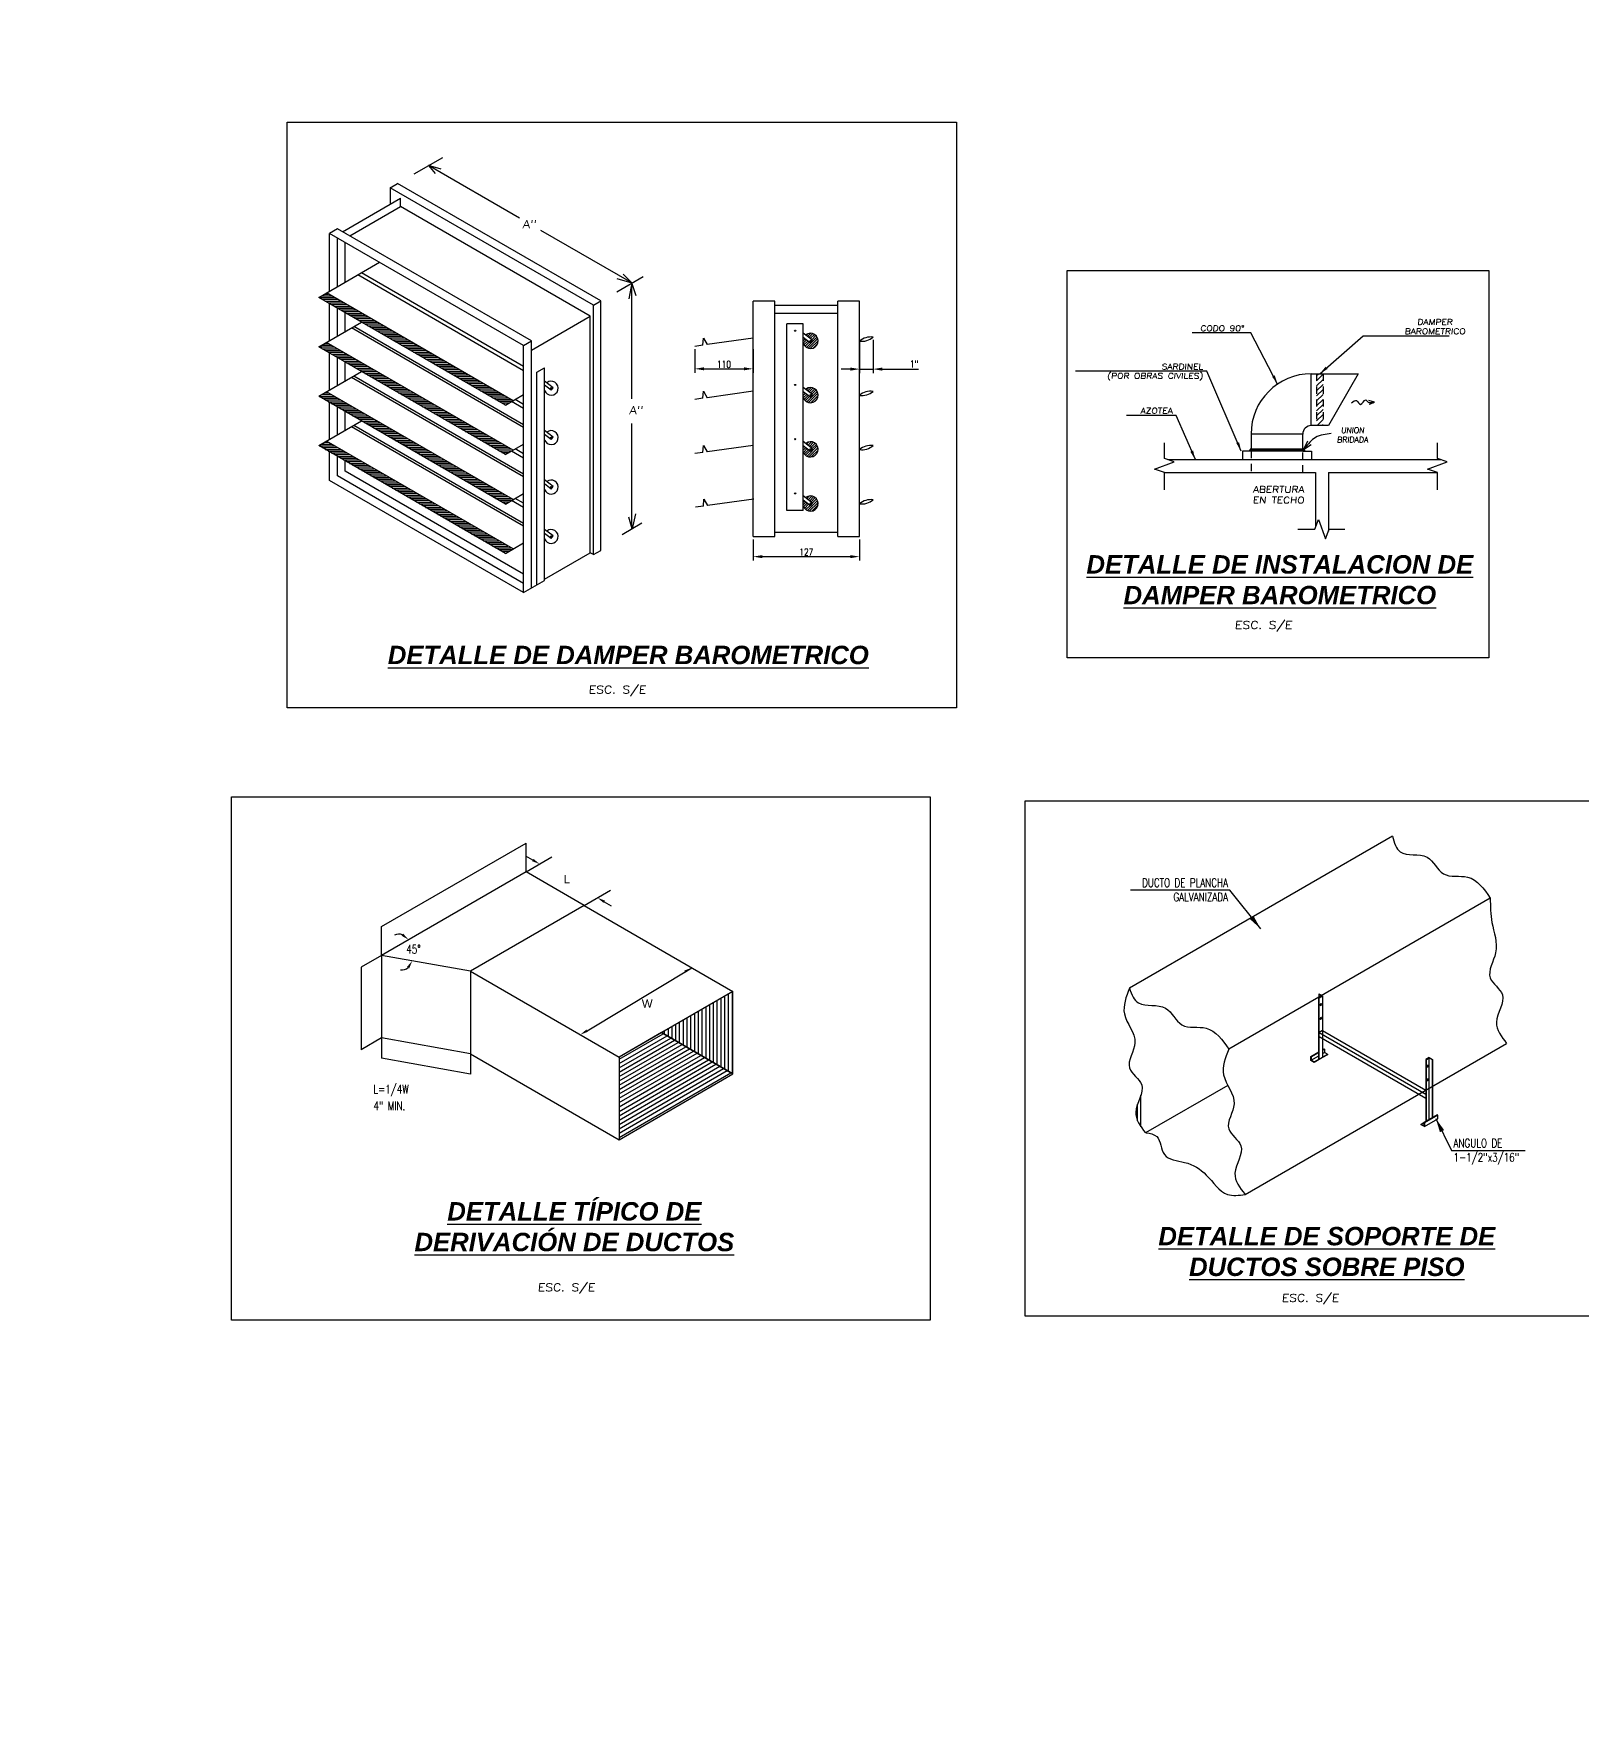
# Model space of a CAD drawing. Header units: millimetres. Extents: x 0 to 226526, y 0 to 8187996.
# Drawn here: x 226470.5 to 226497.71, y 8187900.96 to 8187930.46 of the extents above; entities that cross this region are included whole.
import ezdxf
from ezdxf import colors
from ezdxf.entities.mleader import LeaderData, LeaderLine
from ezdxf.math import Vec2, Vec3

# ---------------------------------------------------------------- set-up
doc = ezdxf.new("R2010")
doc.units = ezdxf.units.MM
doc.header["$PDMODE"] = 3
doc.linetypes.add('HIDDEN2', pattern=[0.1875, 0.125, -0.0625])
doc.layers.get('DEFPOINTS').update_dxf_attribs({"color": 250})
for name, color, linetype in [('L-01_CASCO-CONT', 252, 'Continuous'), ('L-03_EQUIP-ACCES', 160, 'Continuous'), ('L-04_EQ-MED-CONT', 191, 'Continuous'), ('L-05_EQ-MED-SEGM', 191, 'HIDDEN2'), ('L-06_EQ-FIN-CONT', 141, 'Continuous'), ('L12 Texto', 12, 'Continuous'), ('L3 Equipos y Ductos', 160, 'Continuous'), ('L4 Linea mediana', 191, 'Continuous'), ('L6 Linea fina', 141, 'Continuous'), ('TX-01_PRIMA', 12, 'Continuous'), ('TX-03_PRINC', 150, 'Continuous')]:
    doc.layers.add(name, color=color, linetype=linetype)
doc.styles.add('100-NOTAS', font='romans.shx', dxfattribs={"height": 0.2})
doc.styles.add('general', font='arial.ttf')
doc.styles.add('JNV ING', font='romans.shx', dxfattribs={"width": 0.75, "oblique": 8, "height": 0.15})
doc.styles.add('LEROY80', font='ROMANS.shx', dxfattribs={"oblique": 15})
doc.styles.add('M9_NUM-LAM', font='', dxfattribs={"height": 0.35})
doc.styles.add('P-R', font='romans.shx', dxfattribs={"width": 1.2, "oblique": 5, "height": 0.2})
doc.styles.add('ROMANS', font='romans.shx', dxfattribs={"width": 0.8})
doc.styles.get('M9_NUM-LAM').set_extended_font_data('Zurich UBlkEx BT')
doc.dimstyles.new('C_ARQ2', dxfattribs={"dimscale": 50, "dimtxt": 0.002, "dimasz": 0.002, "dimexe": 0.001, "dimexo": 0.0015, "dimgap": 0.0007, "dimtad": 1, "dimzin": 4, "dimdsep": 46, "dimtxsty": 'LEROY80', "dimcen": 0.0015, "dimclrd": 256, "dimclre": 256, "dimclrt": 256, "dimadec": 0, "dimazin": 0, "dimtfac": 1, "dimtix": 1, "dimtmove": 0, "dimatfit": 3, "dimfxl": 1, "dimtolj": 1, "dimtzin": 0, "dimarcsym": 0})
doc.dimstyles.new('FRANCISCO', dxfattribs={"dimtxt": 0.12, "dimasz": 0.16, "dimexe": 0.07, "dimexo": 0.05, "dimgap": 0.02, "dimtad": 1, "dimtxsty": 'ROMANS', "dimcen": 0.16, "dimclrd": 141, "dimclre": 141, "dimclrt": 12, "dimadec": 0, "dimazin": 0, "dimtfac": 1, "dimtmove": 0, "dimatfit": 3, "dimfxl": 0.18, "dimarcsym": 0})
doc.dimstyles.new('Proterm Peru', dxfattribs={"dimtxt": 0.12, "dimasz": 0.16, "dimexe": 0.1, "dimexo": 0.05, "dimgap": 0.1, "dimtad": 0, "dimtih": 1, "dimtoh": 1, "dimdec": 0, "dimlfac": 1000, "dimzin": 0, "dimdsep": 46, "dimtxsty": 'ROMANS', "dimcen": 2, "dimclrd": 141, "dimclre": 141, "dimclrt": 12, "dimadec": 0, "dimazin": 0, "dimtfac": 1, "dimtdec": 0, "dimtofl": 0, "dimtmove": 0, "dimatfit": 3, "dimfxl": 1, "dimtolj": 1, "dimtzin": 0, "dimarcsym": 0})

# ---------------------------------------------------------------- blocks, each defined once
blk = doc.blocks.new('*D12')
at = {"layer": 'DEFPOINTS', "color": 0, "ltscale": 0.01, "transparency": 16777216}
for p in [(226483.14, 8187921.627), (226485.01, 8187921.627), (226485.01, 8187921.275)]:
    blk.add_point(p, dxfattribs=at)
at = {"layer": 'L-06_EQ-FIN-CONT', "color": 141, "lineweight": -2, "ltscale": 0.01, "transparency": 16777216}
for p, q in [((226483.14, 8187921.577), (226483.14, 8187921.205)), ((226485.01, 8187921.577), (226485.01, 8187921.205)), ((226483.3, 8187921.275), (226484.85, 8187921.275))]:
    blk.add_line(p, q, dxfattribs=at)
at = {"layer": 'L-06_EQ-FIN-CONT', "color": 141, "ltscale": 0.01, "transparency": 16777216}
for points in [[(226483.3, 8187921.302), (226483.3, 8187921.249), (226483.14, 8187921.275)], [(226484.85, 8187921.302), (226484.85, 8187921.249), (226485.01, 8187921.275)]]:
    blk.add_solid(points, dxfattribs=at)
at = {"layer": 'L-06_EQ-FIN-CONT', "color": 12, "ltscale": 0.01, "transparency": 16777216, "insert": (226484.075, 8187921.355), "char_height": 0.12, "attachment_point": 5, "style": 'ROMANS'}
blk.add_mtext('127', dxfattribs=at)
blk = doc.blocks.new('*D13')
at = {"layer": 'DEFPOINTS', "color": 0, "ltscale": 1.5, "transparency": 16777216}
for p in [(226482.115, 8187924.968), (226483.14, 8187924.968), (226483.14, 8187924.573)]:
    blk.add_point(p, dxfattribs=at)
at = {"layer": 'TX-01_PRIMA', "color": 141, "lineweight": -2, "ltscale": 1.5, "transparency": 16777216}
for p, q in [((226482.115, 8187924.918), (226482.115, 8187924.503)), ((226483.14, 8187924.918), (226483.14, 8187924.503)), ((226482.275, 8187924.573), (226482.98, 8187924.573))]:
    blk.add_line(p, q, dxfattribs=at)
at = {"layer": 'TX-01_PRIMA', "color": 141, "ltscale": 1.5, "transparency": 16777216}
for points in [[(226482.275, 8187924.6), (226482.275, 8187924.547), (226482.115, 8187924.573)], [(226482.98, 8187924.6), (226482.98, 8187924.547), (226483.14, 8187924.573)]]:
    blk.add_solid(points, dxfattribs=at)
at = {"layer": 'TX-01_PRIMA', "color": 12, "ltscale": 1.5, "transparency": 16777216, "insert": (226482.628, 8187924.653), "char_height": 0.12, "attachment_point": 5, "style": 'ROMANS'}
blk.add_mtext('110', dxfattribs=at)
blk = doc.blocks.new('*D14')
at = {"layer": 'DEFPOINTS', "color": 0, "ltscale": 0.01, "transparency": 16777216}
for p in [(226485.01, 8187925.13), (226485.248, 8187925.13), (226485.01, 8187924.568)]:
    blk.add_point(p, dxfattribs=at)
at = {"layer": 'L-06_EQ-FIN-CONT', "color": 141, "lineweight": -2, "ltscale": 0.01, "transparency": 16777216}
for p, q in [((226485.01, 8187925.08), (226485.01, 8187924.498)), ((226485.248, 8187925.08), (226485.248, 8187924.498)), ((226484.85, 8187924.568), (226484.69, 8187924.568)), ((226485.01, 8187924.568), (226485.248, 8187924.568)), ((226485.408, 8187924.568), (226486.047, 8187924.568))]:
    blk.add_line(p, q, dxfattribs=at)
at = {"layer": 'L-06_EQ-FIN-CONT', "color": 141, "ltscale": 0.01, "transparency": 16777216}
for points in [[(226484.85, 8187924.595), (226484.85, 8187924.541), (226485.01, 8187924.568)], [(226485.408, 8187924.595), (226485.408, 8187924.541), (226485.248, 8187924.568)]]:
    blk.add_solid(points, dxfattribs=at)
at = {"layer": 'L-06_EQ-FIN-CONT', "color": 12, "ltscale": 0.01, "transparency": 16777216, "insert": (226485.968, 8187924.659), "char_height": 0.12, "attachment_point": 5, "style": 'ROMANS'}
blk.add_mtext('1"', dxfattribs=at)
blk = doc.blocks.new('FLECHA CURVA')
at = {"layer": 'L-06_EQ-FIN-CONT'}
for p, q in [((0.157, 0.148), (0.208, 0)), ((0.208, 0), (0.249, 0.171))]:
    blk.add_line(p, q, dxfattribs=at)
blk.add_spline([(0, 0.525), (0.175, 0.3), (0.208, 0.037), (0.208, 0)], degree=3, dxfattribs=at)
blk = doc.blocks.new('FLECHA PP')
at = {"layer": 'L-06_EQ-FIN-CONT'}
blk.add_line((0.036, 0), (0.067, 0.096), dxfattribs=at)
for points in [[(0.025, 0.4), (0.066, 0.314), (0, 0.246), (0.078, 0.153), (0.031, 0.095), (0.035, 0.06), (0.036, 0)], [(0.001, 0.091), (0.036, 0)]]:
    blk.add_spline(points, degree=3, dxfattribs=at)

msp = doc.modelspace()

# ---------------------------------------------------------------- hatches: boundary and pattern name
at = {"layer": 'L-06_EQ-FIN-CONT', "ltscale": 0.01}
h = msp.add_hatch(dxfattribs=at)
h.set_pattern_fill('LINE', color=256, scale=0.00972, style=0)
h.set_pattern_definition([(0, (226237.78738, 8187929.219495), (0, 0.030861), [])])
h.paths.add_polyline_path([(226475.8315, 8187925.7989), (226475.6459, 8187925.906), (226475.5107, 8187925.8279), (226475.8315, 8187925.6427)])
h.paths.add_polyline_path([(226475.9707, 8187925.7185), (226475.8315, 8187925.7989), (226475.8315, 8187925.6427), (226475.9707, 8187925.5623)])
h.paths.add_polyline_path([(226475.9707, 8187925.7185), (226475.9707, 8187925.5623), (226476.1099, 8187925.482), (226476.1099, 8187925.6382)])
h.paths.add_polyline_path([(226476.1099, 8187925.6382), (226476.1099, 8187925.482), (226478.7889, 8187923.9352), (226478.9241, 8187924.0133)])
h = msp.add_hatch(dxfattribs=at)
h.set_pattern_fill('ANSI31', color=256, scale=0.00972, style=0)
h.set_pattern_definition([(45, (226236.422887, 8187929.426186), (-0.0218220224, 0.0218220224), [])])
h.paths.add_polyline_path([(226484.0627, 8187925.1681), (226484.1846, 8187925.0737), (226484.1477, 8187925.0261), (226484.0258, 8187925.1205, 0.0204457), (226484.0216, 8187925.1104), (226484.0216, 8187925.0178, 3.131595)])
h.paths.add_polyline_path([(226484.0627, 8187924.2158), (226484.1846, 8187924.1214), (226484.1477, 8187924.0738), (226484.0258, 8187924.1683, 0.0204457), (226484.0216, 8187924.1581), (226484.0216, 8187924.0655, 3.131595)])
h.paths.add_polyline_path([(226484.0627, 8187923.2635), (226484.1846, 8187923.1691), (226484.1477, 8187923.1216), (226484.0258, 8187923.216, 0.0204457), (226484.0216, 8187923.2058), (226484.0216, 8187923.1132, 3.131595)])
h.paths.add_polyline_path([(226484.0627, 8187922.3113), (226484.1846, 8187922.2168), (226484.1477, 8187922.1693), (226484.0258, 8187922.2637, 0.0204457), (226484.0216, 8187922.2535), (226484.0216, 8187922.1609, 3.131595)])
h = msp.add_hatch(dxfattribs=at)
h.set_pattern_fill('LINE', color=256, scale=0.00972, style=0)
h.set_pattern_definition([(0, (226237.78738, 8187928.35148), (0, 0.030861), [])])
h.paths.add_polyline_path([(226475.8315, 8187924.9308), (226475.6459, 8187925.038), (226475.5107, 8187924.9599), (226475.8315, 8187924.7747)])
h.paths.add_polyline_path([(226475.9707, 8187924.8505), (226475.8315, 8187924.9308), (226475.8315, 8187924.7747), (226475.9707, 8187924.6943)])
h.paths.add_polyline_path([(226475.9707, 8187924.8505), (226475.9707, 8187924.6943), (226476.1099, 8187924.614), (226476.1099, 8187924.7701)])
h.paths.add_polyline_path([(226476.1099, 8187924.7701), (226476.1099, 8187924.614), (226478.7889, 8187923.0672), (226478.9241, 8187923.1453)])
at = {"layer": 'L-06_EQ-FIN-CONT'}
h = msp.add_hatch(dxfattribs=at)
h.set_pattern_fill('ANSI31', color=256, scale=0.5)
h.set_pattern_definition([(45, (225065.60918, 8185659.27712), (-0.0441941738, 0.0441941738), [])])
h.paths.add_polyline_path([(226493.0407, 8187924.4868), (226493.1527, 8187924.4868), (226493.1527, 8187923.5768), (226493.0407, 8187923.5768)])
at = {"layer": 'L-06_EQ-FIN-CONT', "ltscale": 0.01}
h = msp.add_hatch(dxfattribs=at)
h.set_pattern_fill('LINE', color=256, scale=0.00972, style=0)
h.set_pattern_definition([(0, (226237.78738, 8187927.483467), (0, 0.030861), [])])
h.paths.add_polyline_path([(226475.8315, 8187924.0628), (226475.6459, 8187924.17), (226475.5107, 8187924.0919), (226475.8315, 8187923.9066)])
h.paths.add_polyline_path([(226475.9707, 8187923.9825), (226475.8315, 8187924.0628), (226475.8315, 8187923.9066), (226475.9707, 8187923.8263)])
h.paths.add_polyline_path([(226475.9707, 8187923.9825), (226475.9707, 8187923.8263), (226476.1099, 8187923.7459), (226476.1099, 8187923.9021)])
h.paths.add_polyline_path([(226476.1099, 8187923.9021), (226476.1099, 8187923.7459), (226478.7889, 8187922.1992), (226478.9241, 8187922.2773)])
h = msp.add_hatch(dxfattribs=at)
h.set_pattern_fill('LINE', color=256, scale=0.00972, style=0)
h.set_pattern_definition([(0, (226237.78738, 8187926.615453), (0, 0.030861), [])])
h.paths.add_polyline_path([(226475.8315, 8187923.1948), (226475.6459, 8187923.302), (226475.5107, 8187923.2239), (226475.8315, 8187923.0386)])
h.paths.add_polyline_path([(226475.9707, 8187923.1145), (226475.8315, 8187923.1948), (226475.8315, 8187923.0386), (226475.9707, 8187922.9583)])
h.paths.add_polyline_path([(226475.9707, 8187923.1145), (226475.9707, 8187922.9583), (226476.1099, 8187922.8779), (226476.1099, 8187923.0341)])
h.paths.add_polyline_path([(226476.1099, 8187923.0341), (226476.1099, 8187922.8779), (226478.7889, 8187921.3312), (226478.9241, 8187921.4093)])
at = {"layer": 'L-06_EQ-FIN-CONT'}
h = msp.add_hatch(dxfattribs=at)
h.set_pattern_fill('LINE', color=256, scale=0.020825, angle=90, style=0)
h.set_pattern_definition([(90, (227494.658925, 8188646.7085), (-0.0661189073, 0), [])])
h.paths.add_polyline_path([(226482.7856, 8187913.641), (226481.5296, 8187912.9159), (226482.7856, 8187912.1907)])
h = msp.add_hatch(dxfattribs=at)
h.set_pattern_fill('LINE', color=256, scale=0.020825, angle=30, style=0)
h.set_pattern_definition([(30, (226469.824594, 8187846.26482), (-0.033059454, 0.057260653), [])])
h.paths.add_polyline_path([(226481.5296, 8187912.9159), (226480.7868, 8187912.487), (226480.7868, 8187911.0367), (226482.7856, 8187912.1907)])

# ---------------------------------------------------------------- linework, layer by layer
at = {"layer": 'L-01_CASCO-CONT', "ltscale": 0.02}
for p, q in [((226490.4267, 8187922.9785), (226495.223, 8187922.9785)), ((226490.3556, 8187922.7544), (226493.022, 8187922.7544)), ((226493.022, 8187922.7544), (226493.022, 8187921.7929)), ((226493.2461, 8187922.7544), (226493.2461, 8187921.7219)), ((226493.2461, 8187922.7544), (226495.152, 8187922.7544))]:
    msp.add_line(p, q, dxfattribs=at)
at = {"layer": 'L-03_EQUIP-ACCES', "ltscale": 0.01}
for p, q in [((226476.7639, 8187927.7527, 0), (226476.8912, 8187927.8262, 0)), ((226480.4619, 8187925.7646, 0), (226476.8912, 8187927.8262, 0)), ((226475.9282, 8187926.9799, 0), (226476.9473, 8187927.5682, 0)), ((226476.7639, 8187927.7527, 0), (226476.7639, 8187927.4624, 0)), ((226480.3346, 8187925.6911, 0), (226476.7639, 8187927.7527, 0)), ((226476.9473, 8187927.4212, 0), (226476.9473, 8187927.5682, 0)), ((226476.0555, 8187926.9064, 0), (226476.9473, 8187927.4212, 0)), ((226480.2785, 8187925.498, 0), (226476.9473, 8187927.4212, 0)), ((226475.8365, 8187927.0329, 0), (226475.6973, 8187926.9525, 0)), ((226475.6973, 8187925.9356, 0), (226475.6973, 8187926.9525, 0)), ((226479.1083, 8187924.9831, 0), (226475.6973, 8187926.9525, 0)), ((226479.2475, 8187925.0635, 0), (226475.8365, 8187927.0329, 0)), ((226475.8364, 8187926.016, 0), (226475.8364, 8187926.8721, 0)), ((226475.9756, 8187926.0963, 0), (226475.9756, 8187926.7918, 0)), ((226480.3346, 8187925.6911, 0), (226480.4619, 8187925.7646, 0)), ((226480.4619, 8187921.3837, 0), (226480.4619, 8187925.7646, 0)), ((226483.5199, 8187925.7597, 0), (226483.1403, 8187925.7597, 0)), ((226483.1403, 8187921.6268, 0), (226483.1403, 8187925.7597, 0)), ((226483.5199, 8187921.6268, 0), (226483.5199, 8187925.7597, 0)), ((226485.0096, 8187925.7597, 0), (226484.63, 8187925.7597, 0)), ((226484.63, 8187921.6268, 0), (226484.63, 8187925.7597, 0)), ((226485.0096, 8187921.6268, 0), (226485.0096, 8187925.7597, 0)), ((226475.6973, 8187925.0676, 0), (226475.6973, 8187925.7202, 0)), ((226475.8364, 8187925.148, 0), (226475.8364, 8187925.6398, 0)), ((226475.9756, 8187925.2283, 0), (226475.9756, 8187925.5595, 0)), ((226479.2475, 8187924.9028, 0), (226480.2785, 8187925.498, 0)), ((226480.2785, 8187921.3426, 0), (226480.2785, 8187925.498, 0)), ((226480.3346, 8187925.6774, 0), (226480.3346, 8187925.6911, 0)), ((226480.3346, 8187921.3102, 0), (226480.3346, 8187925.6911, 0)), ((226484.63, 8187925.6872, 0), (226483.5199, 8187925.6872, 0)), ((226484.63, 8187925.5431, 0), (226483.5199, 8187925.5431, 0)), ((226479.1083, 8187924.9831, 0), (226479.2475, 8187925.0635, 0)), ((226479.1083, 8187920.6431, 0), (226479.1083, 8187924.9831, 0)), ((226479.2475, 8187920.7234, 0), (226479.2475, 8187925.0635, 0)), ((226475.6973, 8187924.1996, 0), (226475.6973, 8187924.8522, 0)), ((226475.8364, 8187924.28, 0), (226475.8364, 8187924.7718, 0)), ((226475.9756, 8187924.3603, 0), (226475.9756, 8187924.6915, 0)), ((226475.6973, 8187923.3316, 0), (226475.6973, 8187923.9841, 0)), ((226475.8364, 8187923.4119, 0), (226475.8364, 8187923.9038, 0)), ((226475.9756, 8187923.4923, 0), (226475.9756, 8187923.8234, 0)), ((226475.6973, 8187922.6124, 0), (226475.6973, 8187923.1161, 0)), ((226475.8364, 8187922.6928, 0), (226475.8364, 8187923.0358, 0)), ((226475.9756, 8187922.7732, 0), (226475.9756, 8187922.9554, 0)), ((226479.1083, 8187920.6431, 0), (226475.6973, 8187922.6124, 0)), ((226479.1083, 8187920.8038, 0), (226475.8364, 8187922.6928, 0)), ((226479.1083, 8187920.9645, 0), (226475.9756, 8187922.7732, 0)), ((226483.1403, 8187921.6268, 0), (226483.5199, 8187921.6268, 0)), ((226484.63, 8187921.6993, 0), (226483.5199, 8187921.6993, 0)), ((226484.63, 8187921.6268, 0), (226485.0096, 8187921.6268, 0)), ((226479.4777, 8187920.8803, 0), (226480.2785, 8187921.3426, 0)), ((226480.3346, 8187921.3102, 0), (226480.2785, 8187921.3426, 0)), ((226480.3346, 8187921.3102, 0), (226480.4619, 8187921.3837, 0)), ((226479.1083, 8187920.6431, 0), (226479.4777, 8187920.8563, 0))]:
    msp.add_line(p, q, dxfattribs=at)
at = {"layer": 'L-03_EQUIP-ACCES'}
for p, q in [((226492.9473, 8187923.5768), (226492.9473, 8187924.4868)), ((226492.9473, 8187924.4868), (226493.7715, 8187924.4868)), ((226493.7715, 8187924.4868), (226493.2461, 8187923.5768)), ((226491.8878, 8187923.4274), (226491.8878, 8187923.1627)), ((226492.7978, 8187923.4274), (226491.8878, 8187923.4274)), ((226492.7978, 8187923.1627), (226492.7978, 8187923.4274)), ((226493.2461, 8187923.5768), (226492.9473, 8187923.5768))]:
    msp.add_line(p, q, dxfattribs=at)
for radius in [1.0594, 0.1494]:
    msp.add_arc((226492.9473, 8187923.4274), radius, 90, 180, dxfattribs=at)
at = {"layer": 'L-04_EQ-MED-CONT', "ltscale": 0.01}
for p, q in [((226475.5107, 8187925.8279, 0), (226476.5779, 8187926.4441, 0)), ((226478.7889, 8187923.9352, 0), (226475.5107, 8187925.8279, 0)), ((226475.5107, 8187924.9599, 0), (226476.2624, 8187925.3939, 0)), ((226484.0216, 8187925.3609, 0), (226483.7299, 8187925.3609, 0)), ((226483.7299, 8187922.0838, 0), (226483.7299, 8187925.3609, 0)), ((226484.0216, 8187922.0838, 0), (226484.0216, 8187925.3609, 0)), ((226478.7889, 8187923.0672, 0), (226475.5107, 8187924.9599, 0)), ((226479.3385, 8187924.5125, 0), (226479.4777, 8187924.5929, 0)), ((226479.4777, 8187920.8563, 0), (226479.4777, 8187924.5929, 0)), ((226475.5107, 8187924.0919, 0), (226476.2624, 8187924.5259, 0)), ((226479.3385, 8187920.776, 0), (226479.3385, 8187924.5125, 0)), ((226478.7889, 8187922.1992, 0), (226475.5107, 8187924.0919, 0)), ((226478.7889, 8187923.9352, 0), (226479.1083, 8187924.1197, 0)), ((226475.5107, 8187923.2239, 0), (226476.2624, 8187923.6579, 0)), ((226478.7889, 8187921.3312, 0), (226475.5107, 8187923.2239, 0)), ((226478.7889, 8187923.0672, 0), (226479.1083, 8187923.2517, 0)), ((226478.7889, 8187922.1992, 0), (226479.1083, 8187922.3836, 0)), ((226484.0216, 8187922.0838, 0), (226483.7299, 8187922.0838, 0)), ((226478.7889, 8187921.3312, 0), (226479.1083, 8187921.5156, 0))]:
    msp.add_line(p, q, dxfattribs=at)
at = {"layer": 'L-04_EQ-MED-CONT', "ltscale": 0.6}
for p, q in [((226491.8878, 8187923.1285), (226491.7378, 8187923.1285)), ((226491.7378, 8187923.1285), (226491.7378, 8187922.9785)), ((226492.7978, 8187923.1285), (226492.9478, 8187923.1285)), ((226492.9478, 8187923.1285), (226492.9478, 8187922.9785))]:
    msp.add_line(p, q, dxfattribs=at)
at = {"layer": 'L-04_EQ-MED-CONT'}
for points in [[(226474.9559, 8187928.9041), (226486.7136, 8187928.9041), (226486.7136, 8187918.6188), (226474.9559, 8187918.6188)], [(226488.6562, 8187926.3016), (226496.0663, 8187926.3016), (226496.0663, 8187919.4973), (226488.6562, 8187919.4973)]]:
    msp.add_lwpolyline(points, close=True, dxfattribs=at)
at = {"layer": 'L-05_EQ-MED-SEGM', "linetype": 'HIDDEN2'}
for p, q in [((226493.0407, 8187924.4868), (226493.0407, 8187923.5768)), ((226493.1527, 8187924.4868), (226493.1527, 8187923.5768))]:
    msp.add_line(p, q, dxfattribs=at)
at = {"layer": 'L-05_EQ-MED-SEGM'}
for p, q in [((226491.8878, 8187923.1285), (226491.8878, 8187922.7544)), ((226492.7978, 8187922.7544), (226492.7978, 8187923.1285))]:
    msp.add_line(p, q, dxfattribs=at)
at = {"layer": 'L-06_EQ-FIN-CONT', "ltscale": 0.01}
for p, q in [((226477.185, 8187927.9958, 0), (226477.689, 8187928.2868, 0)), ((226479.0385, 8187927.2201, 0), (226477.4399, 8187928.143, 0)), ((226477.4399, 8187928.143, 0), (226477.5563, 8187928.0048, 0)), ((226477.6605, 8187928.0776, 0), (226477.4399, 8187928.143, 0)), ((226481.0106, 8187926.0814, 0), (226479.4121, 8187927.0044, 0)), ((226479.1083, 8187924.5408, 0), (226476.1948, 8187926.2229, 0)), ((226479.1083, 8187924.6146, 0), (226476.2587, 8187926.2598, 0)), ((226480.7431, 8187925.927, 0), (226481.2072, 8187926.1949, 0)), ((226480.7435, 8187926.1612, 0), (226481.0106, 8187926.0814, 0)), ((226481.0106, 8187926.0814, 0), (226480.8568, 8187926.2369, 0)), ((226481.0106, 8187926.0814, 0), (226480.9556, 8187925.803, 0)), ((226481.0106, 8187924.0459, 0), (226481.0106, 8187926.0814, 0)), ((226481.0834, 8187925.8542, 0), (226481.0106, 8187926.0814, 0)), ((226478.9241, 8187924.0133, 0), (226475.6459, 8187925.906, 0)), ((226479.1083, 8187923.5449, 0), (226476.0841, 8187925.2909, 0)), ((226479.1083, 8187923.5919, 0), (226476.1248, 8187925.3144, 0)), ((226484.1846, 8187925.0737, 0), (226484.0216, 8187925.1999, 0)), ((226478.9241, 8187923.1453, 0), (226475.6459, 8187925.038, 0)), ((226482.2589, 8187924.9878, 0), (226482.1149, 8187924.9675, 0)), ((226482.2589, 8187924.9878, 0), (226482.267, 8187925.1126, 0)), ((226482.267, 8187925.1126, 0), (226482.3308, 8187924.9979, 0)), ((226483.1403, 8187925.1119, 0), (226482.3308, 8187924.9979, 0)), ((226484.1477, 8187925.0261, 0), (226484.0216, 8187925.1238, 0)), ((226484.1477, 8187925.0261, 0), (226484.1846, 8187925.0737, 0)), ((226479.1083, 8187922.6769, 0), (226476.0841, 8187924.4229, 0)), ((226479.1083, 8187922.7238, 0), (226476.1248, 8187924.4464, 0)), ((226479.6262, 8187924.2422, 0), (226479.4777, 8187924.3573, 0)), ((226479.5926, 8187924.1988, 0), (226479.4777, 8187924.2879, 0)), ((226478.9241, 8187922.2773, 0), (226475.6459, 8187924.17, 0)), ((226479.1083, 8187923.8745, 0), (226478.896, 8187923.9971, 0)), ((226479.1083, 8187923.9483, 0), (226478.9599, 8187924.034, 0)), ((226479.5926, 8187924.1988, 0), (226479.6262, 8187924.2422, 0)), ((226482.2589, 8187924.056, 0), (226482.1149, 8187924.0358, 0)), ((226482.2589, 8187924.056, 0), (226482.267, 8187924.1808, 0)), ((226482.267, 8187924.1808, 0), (226482.3308, 8187924.0662, 0)), ((226483.1403, 8187924.1801, 0), (226482.3308, 8187924.0662, 0)), ((226484.1846, 8187924.1214, 0), (226484.0216, 8187924.2476, 0)), ((226484.1477, 8187924.0738, 0), (226484.0216, 8187924.1715, 0)), ((226484.1477, 8187924.0738, 0), (226484.1846, 8187924.1214, 0)), ((226479.1083, 8187921.8089, 0), (226476.0841, 8187923.5549, 0)), ((226479.1083, 8187921.8558, 0), (226476.1248, 8187923.5784, 0)), ((226479.6262, 8187923.3742, 0), (226479.4777, 8187923.4892, 0)), ((226479.5926, 8187923.3308, 0), (226479.4777, 8187923.4198, 0)), ((226481.0106, 8187921.7653, 0), (226481.0106, 8187923.6157, 0)), ((226478.9241, 8187921.4093, 0), (226475.6459, 8187923.302, 0)), ((226479.1083, 8187923.0065, 0), (226478.896, 8187923.1291, 0)), ((226479.1083, 8187923.0803, 0), (226478.9599, 8187923.166, 0)), ((226479.5926, 8187923.3308, 0), (226479.6262, 8187923.3742, 0)), ((226482.2589, 8187923.1037, 0), (226482.1149, 8187923.0835, 0)), ((226482.2589, 8187923.1037, 0), (226482.267, 8187923.2285, 0)), ((226482.267, 8187923.2285, 0), (226482.3308, 8187923.1139, 0)), ((226483.1403, 8187923.2278, 0), (226482.3308, 8187923.1139, 0)), ((226484.1846, 8187923.1691, 0), (226484.0216, 8187923.2954, 0)), ((226484.1477, 8187923.1216, 0), (226484.0216, 8187923.2192, 0)), ((226484.1477, 8187923.1216, 0), (226484.1846, 8187923.1691, 0)), ((226479.6262, 8187922.5062, 0), (226479.4777, 8187922.6212, 0)), ((226479.5926, 8187922.4628, 0), (226479.4777, 8187922.5518, 0)), ((226479.1083, 8187922.1385, 0), (226478.896, 8187922.2611, 0)), ((226479.1083, 8187922.2123, 0), (226478.9599, 8187922.298, 0)), ((226479.5926, 8187922.4628, 0), (226479.6262, 8187922.5062, 0)), ((226482.2692, 8187922.1617, 0), (226482.2772, 8187922.2865, 0)), ((226482.2772, 8187922.2865, 0), (226482.3411, 8187922.1718, 0)), ((226483.1506, 8187922.2858, 0), (226482.3411, 8187922.1718, 0)), ((226484.1846, 8187922.2168, 0), (226484.0216, 8187922.3431, 0)), ((226484.1477, 8187922.1693, 0), (226484.0216, 8187922.2669, 0)), ((226484.1477, 8187922.1693, 0), (226484.1846, 8187922.2168, 0)), ((226481.0124, 8187921.7663, 0), (226480.9544, 8187921.9701, 0)), ((226481.0726, 8187922.0272, 0), (226481.0124, 8187921.7663, 0)), ((226482.2692, 8187922.1617, 0), (226482.1252, 8187922.1415, 0)), ((226479.6262, 8187921.6382, 0), (226479.4777, 8187921.7532, 0)), ((226479.5926, 8187921.5948, 0), (226479.4777, 8187921.6838, 0)), ((226479.5926, 8187921.5948, 0), (226479.6262, 8187921.6382, 0)), ((226480.8382, 8187921.6657, 0), (226481.1866, 8187921.8669, 0))]:
    msp.add_line(p, q, dxfattribs=at)
at = {"layer": 'L-06_EQ-FIN-CONT'}
for p, q in [((226491.8539, 8187923.1391), (226491.8539, 8187923.1285)), ((226492.8318, 8187923.1391), (226491.8539, 8187923.1391)), ((226492.8318, 8187923.1285), (226491.8539, 8187923.1285)), ((226491.875, 8187923.1627), (226491.875, 8187923.1391)), ((226492.8107, 8187923.1627), (226491.875, 8187923.1627)), ((226492.8107, 8187923.1627), (226492.8107, 8187923.1391)), ((226492.8318, 8187923.1391), (226492.8318, 8187923.1285)), ((226479.2691, 8187915.9472), (226479.1488, 8187916.0166)), ((226479.1503, 8187915.7398), (226479.605, 8187916.0023)), ((226480.1727, 8187915.1495), (226479.1503, 8187915.7398)), ((226480.1727, 8187915.1495), (226480.633, 8187915.4153)), ((226480.5258, 8187915.2146), (226480.6461, 8187915.1451)), ((226480.2239, 8187912.9508), (226482.065, 8187914.057))]:
    msp.add_line(p, q, dxfattribs=at)
at = {"layer": 'L-06_EQ-FIN-CONT', "linetype": 'Continuous'}
for points in [[(226490.365, 8187922.4507), (226490.365, 8187922.751), (226490.1933, 8187922.8135), (226490.5367, 8187922.9385), (226490.365, 8187923.001), (226490.365, 8187923.2762)], [(226495.1613, 8187922.4507), (226495.1613, 8187922.751), (226494.9896, 8187922.8135), (226495.3331, 8187922.9385), (226495.1613, 8187923.001), (226495.1613, 8187923.2762)], [(226492.7088, 8187921.7574), (226493.0091, 8187921.7574), (226493.0716, 8187921.9291), (226493.1966, 8187921.5857), (226493.2591, 8187921.7574), (226493.5343, 8187921.7574)]]:
    msp.add_lwpolyline(points, dxfattribs=at)
at = {"layer": 'L-06_EQ-FIN-CONT', "ltscale": 0.01}
for centre, radius in [((226483.8785, 8187925.2425, 0), 0.0103), ((226484.1478, 8187925.0641, 0), 0.0103), ((226483.8785, 8187924.2902, 0), 0.0103), ((226479.5927, 8187924.2334, 0), 0.00936), ((226484.1478, 8187924.1118, 0), 0.0103), ((226479.5927, 8187923.3654, 0), 0.00936), ((226483.8785, 8187923.338, 0), 0.0103), ((226484.1478, 8187923.1595, 0), 0.0103), ((226479.5927, 8187922.4974, 0), 0.00936), ((226483.8785, 8187922.3857, 0), 0.0103), ((226484.1478, 8187922.2072, 0), 0.0103), ((226479.5927, 8187921.6294, 0), 0.00936)]:
    msp.add_circle(centre, radius, dxfattribs=at)
for centre, radius, start, end in [((226484.1478, 8187925.0641, 0), 0.1345, 200.14415, 129.30559), ((226484.1478, 8187925.0641, 0), 0.1345, 155.17068, 159.85585), ((226485.2079, 8187924.8295, 0), 0.3033, 82.47655, 130.82187), ((226485.0493, 8187925.3597, 0), 0.3033, 262.47655, 310.82187), ((226479.5927, 8187924.2334, 0), 0.1226, 200.14415, 129.30559), ((226479.5927, 8187924.2334, 0), 0.1226, 155.17068, 159.85585), ((226484.1478, 8187924.1118, 0), 0.1345, 200.14415, 129.30559), ((226484.1478, 8187924.1118, 0), 0.1345, 155.17068, 159.85585), ((226485.2079, 8187923.8772, 0), 0.3033, 82.47655, 130.82187), ((226485.0493, 8187924.4074, 0), 0.3033, 262.47655, 310.82187), ((226479.5927, 8187923.3654, 0), 0.1226, 200.14415, 129.30559), ((226479.5927, 8187923.3654, 0), 0.1226, 155.17068, 159.85585), ((226484.1478, 8187923.1595, 0), 0.1345, 200.14415, 129.30559), ((226484.1478, 8187923.1595, 0), 0.1345, 155.17068, 159.85585), ((226485.2079, 8187922.9249, 0), 0.3033, 82.47655, 130.82187), ((226485.0493, 8187923.4552, 0), 0.3033, 262.47655, 310.82187), ((226479.5927, 8187922.4974, 0), 0.1226, 200.14415, 129.30559), ((226479.5927, 8187922.4974, 0), 0.1226, 155.17068, 159.85585), ((226484.1478, 8187922.2072, 0), 0.1345, 200.14415, 129.30559), ((226484.1478, 8187922.2072, 0), 0.1345, 155.17068, 159.85585), ((226485.2079, 8187921.9726, 0), 0.3033, 82.47655, 130.82187), ((226485.0493, 8187922.5029, 0), 0.3033, 262.47655, 310.82187), ((226479.5927, 8187921.6294, 0), 0.1226, 200.14415, 129.30559), ((226479.5927, 8187921.6294, 0), 0.1226, 155.17068, 159.85585)]:
    msp.add_arc(centre, radius, start, end, dxfattribs=at)
at = {"layer": 'L-06_EQ-FIN-CONT'}
for centre, start, end in [((226476.9193, 8187914.4518), 72.13839, 114.27679), ((226476.9612, 8187914.2113), 265.63184, 307.77024)]:
    msp.add_arc(centre, 0.1931, start, end, dxfattribs=at)
for points in [[(226479.2806, 8187915.9673), (226479.2575, 8187915.9272), (226479.3893, 8187915.8778)], [(226480.5374, 8187915.2346), (226480.5143, 8187915.1945), (226480.4056, 8187915.284)], [(226476.9931, 8187914.6536), (226476.964, 8187914.6176), (226477.0866, 8187914.5483)], [(226477.0596, 8187914.0707), (226477.0992, 8187914.0467), (226477.1513, 8187914.1775)], [(226481.9332, 8187914.0076), (226481.9564, 8187913.9675), (226482.065, 8187914.057)], [(226480.2123, 8187912.9708), (226480.2354, 8187912.9308), (226480.1036, 8187912.8814)]]:
    msp.add_solid(points, dxfattribs=at)
at = {"layer": 'L3 Equipos y Ductos'}
for p, q in [((226494.372, 8187916.3649), (226489.7537, 8187913.6985)), ((226480.1727, 8187915.1495), (226478.1739, 8187913.9955)), ((226480.1727, 8187915.1495), (226482.7856, 8187913.641)), ((226496.0913, 8187915.2793), (226491.4966, 8187912.6266)), ((226478.1739, 8187913.9955), (226476.6109, 8187914.2737)), ((226478.1739, 8187913.9955), (226480.7868, 8187912.487)), ((226478.1739, 8187913.9955), (226478.1739, 8187912.5453)), ((226478.1739, 8187912.5453), (226476.6109, 8187912.8234)), ((226476.6109, 8187912.8234), (226476.6109, 8187912.4665)), ((226481.5296, 8187912.9159), (226482.7856, 8187912.1907)), ((226478.1739, 8187912.5453), (226480.7868, 8187911.0367)), ((226478.1739, 8187912.5453), (226478.1739, 8187912.1884)), ((226491.7843, 8187910.073), (226496.3789, 8187912.7257)), ((226478.1739, 8187912.1884), (226476.6109, 8187912.4665)), ((226491.4809, 8187911.99), (226490.0339, 8187911.1546)), ((226489.8942, 8187911.3663), (226489.8942, 8187911.6599)), ((226489.9542, 8187911.2621), (226489.9542, 8187911.8193))]:
    msp.add_line(p, q, dxfattribs=at)
for points in [[(226476.6109, 8187914.2737), (226476.6109, 8187914.7798), (226479.1503, 8187916.2459)], [(226479.1503, 8187915.7398), (226479.1503, 8187916.2459)], [(226479.1503, 8187915.7398), (226476.6109, 8187914.2737), (226476.6109, 8187912.8234)], [(226476.6109, 8187914.2737), (226476.2534, 8187914.0673), (226476.2534, 8187912.6171)], [(226476.6109, 8187912.8234), (226476.2534, 8187912.6171)]]:
    msp.add_lwpolyline(points, dxfattribs=at)
for points in [[(226482.7856, 8187913.641), (226480.7868, 8187912.487), (226480.7868, 8187911.0367), (226482.7856, 8187912.1907)], [(226482.7856, 8187913.641), (226481.5296, 8187912.9159), (226482.7856, 8187912.1907)], [(226481.5296, 8187912.9159), (226480.7868, 8187912.487), (226480.7868, 8187911.0367), (226482.7856, 8187912.1907)]]:
    msp.add_lwpolyline(points, close=True, dxfattribs=at)
for points in [[(226494.372, 8187916.3649), (226494.5083, 8187916.0897), (226494.9806, 8187915.9985), (226495.2693, 8187915.7049), (226495.6937, 8187915.6472), (226496.0913, 8187915.2793)], [(226496.0913, 8187915.2793), (226496.1212, 8187914.8512), (226496.1857, 8187914.3194), (226496.0904, 8187913.8784), (226496.3044, 8187913.5812), (226496.1989, 8187913.1), (226496.3789, 8187912.7257)], [(226491.4966, 8187912.6266), (226491.4063, 8187912.1742), (226491.5911, 8187911.6667), (226491.4958, 8187911.2257), (226491.7098, 8187910.9285), (226491.6042, 8187910.4473), (226491.7843, 8187910.073)], [(226490.0428, 8187911.1597), (226490.2305, 8187911.0915), (226490.3668, 8187910.7738), (226490.721, 8187910.6377), (226491.1026, 8187910.4153), (226491.475, 8187910.075), (226491.7843, 8187910.073)]]:
    msp.add_spline(points, degree=3, dxfattribs=at)
for points, knots in [([(226489.7537, 8187913.6985), (226489.6934, 8187913.545), (226489.5625, 8187913.2119), (226489.992, 8187912.7836), (226489.6082, 8187912.2968), (226490.1249, 8187911.9914), (226489.748, 8187911.5313), (226489.9433, 8187911.2714), (226490.0339, 8187911.1546)], [0, 0, 0, 0, 0.7684582, 1.6683032, 2.4200131, 3.0302291, 3.8509517, 4.5243896, 4.5243896, 4.5243896, 4.5243896]), ([(226489.7537, 8187913.6985), (226489.7871, 8187913.5833), (226489.8968, 8187913.3316), (226490.4316, 8187913.4704), (226490.6255, 8187912.9457), (226491.1813, 8187913.081), (226491.3836, 8187912.7894), (226491.4966, 8187912.6266)], [0.195078, 0.195078, 0.195078, 0.195078, 0.7283714, 1.5298446, 2.2157456, 2.9293565, 3.8318998, 3.8318998, 3.8318998, 3.8318998])]:
    msp.add_open_spline(points, degree=3, knots=knots, dxfattribs=at)
at = {"layer": 'L4 Linea mediana'}
for p, q in [((226493.0864, 8187913.5944), (226493.079, 8187913.5901)), ((226493.079, 8187913.5901), (226493.079, 8187913.536)), ((226493.079, 8187913.5901), (226493.1309, 8187913.5601)), ((226493.079, 8187913.53), (226493.1309, 8187913.5601)), ((226493.079, 8187912.4496), (226493.079, 8187913.53)), ((226493.0864, 8187913.5258), (226493.079, 8187913.53)), ((226493.1458, 8187913.5601), (226493.0864, 8187913.5944)), ((226493.0864, 8187913.5258), (226493.1458, 8187913.5601)), ((226493.0864, 8187912.4454), (226493.0864, 8187913.5258)), ((226493.1458, 8187913.5601), (226493.1458, 8187912.4797)), ((226493.1458, 8187912.9512), (226493.0864, 8187912.9169)), ((226493.0864, 8187912.9169), (226494.9577, 8187911.8365)), ((226493.0864, 8187912.8483), (226494.9577, 8187911.7679)), ((226493.1458, 8187912.9512), (226494.9577, 8187911.9052)), ((226492.9379, 8187912.4968), (226493.079, 8187912.5783)), ((226492.9379, 8187912.4282), (226492.9379, 8187912.4968)), ((226492.9379, 8187912.4968), (226492.9453, 8187912.4925)), ((226492.9453, 8187912.4925), (226493.079, 8187912.5697)), ((226492.9453, 8187912.4325), (226493.079, 8187912.5097)), ((226492.9453, 8187912.4925), (226492.9453, 8187912.4325)), ((226493.1458, 8187912.6169), (226493.1718, 8187912.6319)), ((226493.1458, 8187912.6083), (226493.1792, 8187912.6276)), ((226493.1458, 8187912.5483), (226493.1792, 8187912.5675)), ((226493.1458, 8187912.4882), (226493.2312, 8187912.5375)), ((226493.2312, 8187912.529), (226493.1458, 8187912.4797)), ((226493.1792, 8187912.6276), (226493.1718, 8187912.6319)), ((226493.1792, 8187912.6276), (226493.1792, 8187912.5675)), ((226493.2312, 8187912.5375), (226493.1792, 8187912.5675)), ((226493.2312, 8187912.5375), (226493.2312, 8187912.529)), ((226492.9973, 8187912.3939), (226492.9379, 8187912.4282)), ((226492.9973, 8187912.4025), (226492.9453, 8187912.4325)), ((226492.9973, 8187912.4025), (226493.079, 8187912.4496)), ((226493.0864, 8187912.4454), (226492.9973, 8187912.3939)), ((226492.9973, 8187912.3939), (226492.9973, 8187912.4025)), ((226493.0864, 8187912.4454), (226493.079, 8187912.4496)), ((226493.1458, 8187912.4797), (226493.0864, 8187912.4454)), ((226495.0171, 8187912.4797), (226494.9577, 8187912.4454)), ((226494.9577, 8187912.4454), (226494.9651, 8187912.4411)), ((226494.9577, 8187912.4454), (226494.9577, 8187911.365)), ((226494.9651, 8187912.4411), (226495.0171, 8187912.4711)), ((226494.9651, 8187912.4411), (226494.9651, 8187911.3607)), ((226495.0171, 8187912.4797), (226495.0765, 8187912.4454)), ((226495.0691, 8187912.4411), (226495.0171, 8187912.4711)), ((226495.0171, 8187911.3907), (226495.0171, 8187912.4711)), ((226495.0765, 8187912.4454), (226495.0691, 8187912.4411)), ((226495.0691, 8187912.4411), (226495.0691, 8187911.4207)), ((226495.0765, 8187912.4454), (226495.0765, 8187911.425)), ((226494.8741, 8187911.3081), (226494.9228, 8187911.3363)), ((226494.8741, 8187911.2996), (226494.8741, 8187911.3081)), ((226494.8741, 8187911.3081), (226494.9261, 8187911.2781)), ((226495.16, 8187911.4732), (226494.9261, 8187911.3382)), ((226494.9261, 8187911.3382), (226494.9336, 8187911.3339)), ((226494.9261, 8187911.3382), (226494.9261, 8187911.2781)), ((226495.1675, 8187911.4689), (226494.9336, 8187911.3339)), ((226494.9336, 8187911.2653), (226495.1675, 8187911.4003)), ((226494.9336, 8187911.3339), (226494.9336, 8187911.2653)), ((226494.9577, 8187911.365), (226494.9651, 8187911.3607)), ((226494.9651, 8187911.3607), (226495.0171, 8187911.3907)), ((226495.1675, 8187911.4689), (226495.16, 8187911.4732)), ((226495.1675, 8187911.4003), (226495.1675, 8187911.4689)), ((226494.9336, 8187911.2653), (226494.8741, 8187911.2996))]:
    msp.add_line(p, q, dxfattribs=at)
at = {"layer": 'L4 Linea mediana', "ltscale": 2}
for points in [[(226473.9767, 8187917.0594), (226486.253, 8187917.0594), (226486.253, 8187907.8647), (226473.9767, 8187907.8647)], [(226487.9211, 8187916.988), (226498.3659, 8187916.988), (226498.3659, 8187907.9361), (226487.9211, 8187907.9361)]]:
    msp.add_lwpolyline(points, close=True, dxfattribs=at)
at = {"layer": 'L4 Linea mediana'}
for centre in [(226493.1161, 8187913.4082), (226493.1161, 8187913.1671), (226494.9874, 8187912.3278), (226494.9874, 8187912.0867)]:
    msp.add_ellipse(centre, major_axis=(0.0105, 0.0182), ratio=0.5773503, dxfattribs=at)
for centre in [(226493.1087, 8187913.4125), (226493.1087, 8187913.1714), (226494.98, 8187912.3321), (226494.98, 8187912.091)]:
    msp.add_ellipse(centre, major_axis=(0.0105, 0.0182), ratio=0.5773503, start_param=3.5029598, end_param=5.9218182, dxfattribs=at)

# ---------------------------------------------------------------- block references
at = {"layer": 'L-03_EQUIP-ACCES', "rotation": 90}
msp.add_blockref('FLECHA PP', (226494.0554, 8187923.9493), dxfattribs=at)
at = {"layer": 'L-06_EQ-FIN-CONT', "xscale": -1, "rotation": 321.8782357310766}
msp.add_blockref('FLECHA CURVA', (226492.974, 8187923.0227), dxfattribs=at)

# ---------------------------------------------------------------- texts
at = {"layer": 'L-03_EQUIP-ACCES', "ltscale": 1.5, "style": 'P-R', "oblique": 5, "width": 1.2}
for p in [(226491.601, 8187920.0077), (226480.2469, 8187918.8716, 0.5555), (226479.352, 8187908.3774), (226492.4228, 8187908.1912)]:
    msp.add_text('ESC. S/E', height=0.13361, dxfattribs=at).set_placement(p)
at = {"layer": 'L12 Texto', "style": '100-NOTAS', "width": 0.75}
for s, p in [('L=1/4W', (226476.4702, 8187911.8492)), ('4" MIN.', (226476.4702, 8187911.5559))]:
    msp.add_text(s, height=0.15, dxfattribs=at).set_placement(p)
at = {"layer": 'L12 Texto', "attachment_point": 5}
for s, insert, char_height, style in [('\\A1;L', (226479.8682, 8187915.6099), 0.14462, 'general'), ('\\A1;{\\W0.75;45°}', (226477.173, 8187914.3809), 0.15, '100-NOTAS'), ('\\A1;W', (226481.2797, 8187913.427), 0.14462, 'general')]:
    msp.add_mtext(s, dxfattribs=dict(at, insert=insert, char_height=char_height, style=style))
at = {"layer": 'L12 Texto', "char_height": 0.15, "width": 2.908929, "style": '100-NOTAS'}
for s, insert, attachment_point in [('{\\W0.75;DUCTO DE PLANCHA\\PGALVANIZADA}', (226491.4834, 8187915.6236), 3), ('{\\W0.75;ANGULO DE\\P1-1/2"x3/16"}', (226495.4455, 8187911.0509), 1)]:
    msp.add_mtext(s, dxfattribs=dict(at, insert=insert, attachment_point=attachment_point))
at = {"layer": 'TX-01_PRIMA', "ltscale": 1.5, "style": 'P-R'}
for s, insert, char_height, attachment_point in [('A"', (226479.2096, 8187927.1838, 0), 0.14051, 2), ('CODO 90°', (226491.3814, 8187925.3342), 0.09757, 2), ('\\pxqc;DAMPER\\PBAROMETRICO', (226494.5853, 8187925.4447, 11.7429), 0.097574, 1), ('SARDINEL\\P(POR OBRAS CIVILES)', (226491.0479, 8187924.6618, 0), 0.097574, 3), ('A"', (226481.0834, 8187923.917, 0), 0.14051, 2), ('AZOTEA', (226490.511, 8187923.8857, 0), 0.09757, 3), ('{\\Fromans|c0;UNION\\PBRIDADA}', (226493.6723, 8187923.2784), 0.1, 8), ('ABERTURA\\PEN TECHO', (226492.3703, 8187922.5109), 0.11221, 2)]:
    msp.add_mtext(s, dxfattribs=dict(at, insert=insert, char_height=char_height, attachment_point=attachment_point))
at = {"layer": 'TX-03_PRINC', "ltscale": 1.5, "insert": (226492.3939, 8187921.301), "char_height": 0.323136, "width": 7.828957, "attachment_point": 2, "style": 'M9_NUM-LAM'}
msp.add_mtext('{\\fArial|b1|i1|c0|p34;\\LDETALLE DE INSTALACION DE DAMPER BAROMETRICO}', dxfattribs=at)
at = {"layer": 'TX-03_PRINC', "ltscale": 1.5, "char_height": 0.323136, "attachment_point": 2, "style": 'M9_NUM-LAM'}
for s, insert in [('{\\fArial|b1|i1|c0|p34;\\LDETALLE DE DAMPER BAROMETRICO}', (226480.947, 8187919.7102, -0.0001)), ('\\pxqc;{\\fArial|b1|i1|c0|p34;\\LDETALLE TÍPICO DE \\PDERIVACIÓN DE DUCTOS}', (226479.9993, 8187909.9403)), ('\\pxqc;{\\fArial|b1|i1|c0|p34;\\LDETALLE DE SOPORTE DE\\PDUCTOS SOBRE PISO}', (226493.219, 8187909.5048))]:
    msp.add_mtext(s, dxfattribs=dict(at, insert=insert))

# ---------------------------------------------------------------- dimensions: what is measured, and where the dimension line sits
at = {"layer": 'L-06_EQ-FIN-CONT', "ltscale": 0.01}
dim = msp.add_linear_dim(base=(226485.0096, 8187924.5679, 0), p1=(226485.2476, 8187925.1302, 0), p2=(226485.0096, 8187925.1302, 0), text='1"', dimstyle='FRANCISCO', dxfattribs=at)
dim.commit()
dim.dimension.update_dxf_attribs({"geometry": '*D14', "text_midpoint": (226485.9676, 8187924.5679, 0), "dimtype": 160})
dim = msp.add_linear_dim(base=(226485.0096, 8187921.2752, 0), p1=(226483.1403, 8187921.6268, 0), p2=(226485.0096, 8187921.6268, 0), text='127', dimstyle='FRANCISCO', dxfattribs=at)
dim.commit()
dim.dimension.update_dxf_attribs({"geometry": '*D12', "text_midpoint": (226484.075, 8187921.3552, 0)})
at = {"layer": 'TX-01_PRIMA', "ltscale": 1.5}
dim = msp.add_linear_dim(base=(226483.1403, 8187924.5734, 0), p1=(226482.1149, 8187924.9675, 0), p2=(226483.1403, 8187924.9675, 0), text='110', dimstyle='FRANCISCO', dxfattribs=at)
dim.commit()
dim.dimension.update_dxf_attribs({"geometry": '*D13', "text_midpoint": (226482.6276, 8187924.6534, 0)})

# ---------------------------------------------------------------- leaders
at = {"layer": 'L-06_EQ-FIN-CONT'}
for points in [[(226492.3554, 8187924.306), (226491.8866, 8187925.2042), (226490.8523, 8187925.2042)], [(226493.0949, 8187924.4854), (226493.8564, 8187925.1506), (226495.3705, 8187925.1506)], [(226491.7171, 8187923.1285, 0), (226491.1113, 8187924.5321, 0), (226488.8052, 8187924.5321, 0)], [(226490.9099, 8187922.9785, 0), (226490.5744, 8187923.7559, 0), (226489.7001, 8187923.7559, 0)]]:
    msp.add_leader(points, dimstyle='Proterm Peru', dxfattribs=at)
ml = msp.add_multileader_mtext('Standard', dxfattribs=at)
ml.set_content('\\P{\\LJF-01\\P}VENTILADOR "JET-FAN"\\P4,000 CFM\\P3HP/380V/3F/60Hz', color=12, style='JNV ING')
ml.set_leader_properties(color=256, linetype='ByLayer', lineweight=-1)
ml.build(insert=Vec2(0, 0))
ml.multileader.update_dxf_attribs({"dogleg_length": 0.05, "arrow_head_size": 0.15})
ctx = ml.context
ctx.base_point, ctx.char_height, ctx.arrow_head_size, ctx.landing_gap_size, ctx.plane_origin = Vec3(226493.8743, 8187964.2313), 0.15, 0.15, 0.105, Vec3(226478.8167, 8187963.8515)
ctx.text_align_type = 1
notes = []
notes.append((ctx, [(0, (0, 0, 0), (0, 0), (1, 0), 1, [])]))
ctx.mtext.insert, ctx.mtext.alignment, ctx.mtext.flow_direction = Vec3(226494.9531, 8187964.3313), 2, 5
at = {"layer": 'L6 Linea fina'}
for points in [[(226492.0577, 8187914.7382), (226491.518, 8187915.421), (226489.7698, 8187915.421)], [(226495.1325, 8187911.411), (226495.4109, 8187910.8483), (226496.7017, 8187910.8483)]]:
    msp.add_leader(points, dimstyle='C_ARQ2', override={"dimasz": 0.005}, dxfattribs=at)
for ctx, leaders in notes:
    for number, flags, end, landing, length, lines in leaders:
        leader = LeaderData()
        leader.index, (leader.has_last_leader_line, leader.has_dogleg_vector, leader.attachment_direction) = number, flags
        leader.last_leader_point, leader.dogleg_vector, leader.dogleg_length = Vec3(end), Vec3(landing), length
        for number, points, colour, breaks in lines:
            line = LeaderLine()
            line.index, line.vertices, line.color, line.breaks = number, Vec3.list(points), colors.encode_raw_color(colour), breaks
            leader.lines.append(line)
        ctx.leaders.append(leader)

doc.saveas('drawing.dxf')
